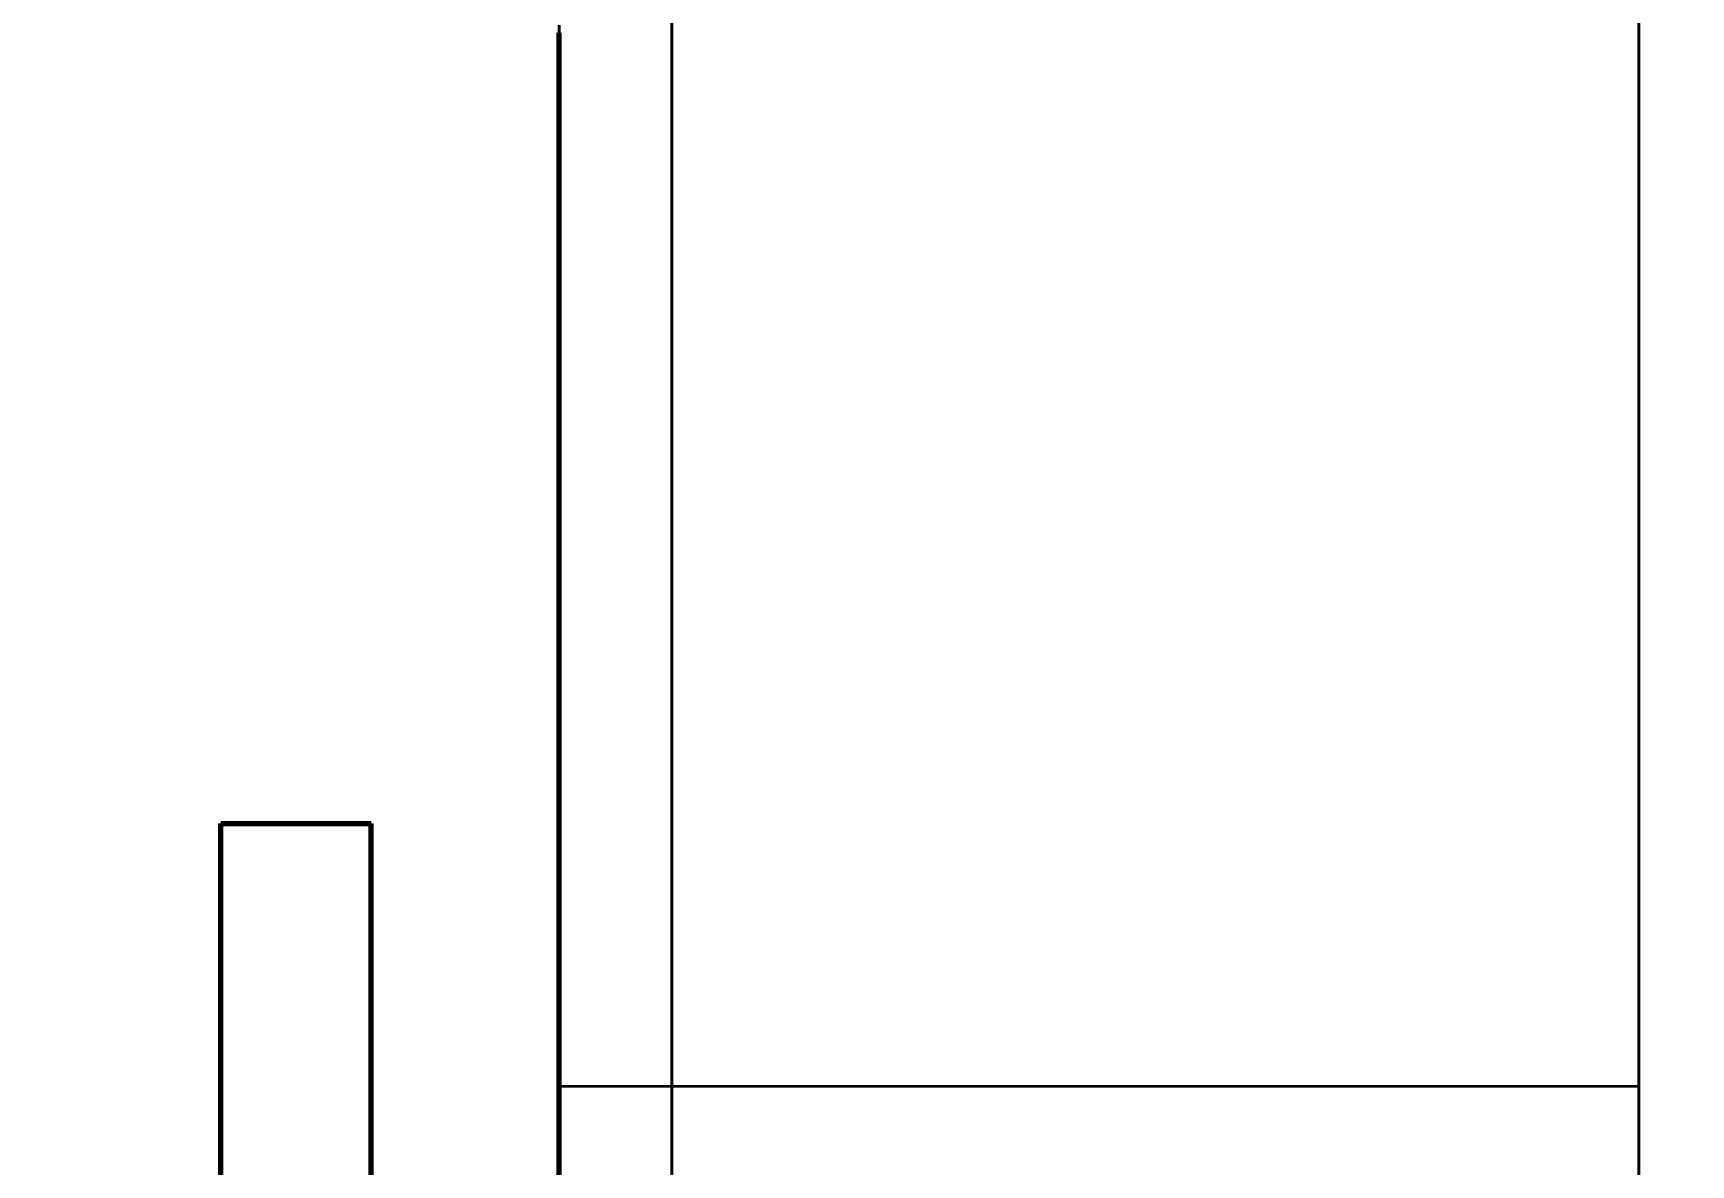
# Model space of a CAD drawing. Header units: millimetres. Extents: x 0 to 2382, y 0 to 420.
# Drawn here: x 132 to 136.413, y 236.761 to 239.774 of the extents above; entities that cross this region are included whole.
import ezdxf

# ---------------------------------------------------------------- set-up
doc = ezdxf.new("R2010")
doc.units = ezdxf.units.MM
doc.linetypes.add('IRAM-E-TRAZOS', pattern=[5, 4, -1])
for name, color, linetype, lineweight in [('01-VISIBLE', 7, 'CONTINUOUS', 70), ('02-OCULTA', 4, 'IRAM-E-TRAZOS', 35), ('04-COTA', 3, 'CONTINUOUS', 18)]:
    doc.layers.add(name, color=color, linetype=linetype, lineweight=lineweight)
doc.styles.add('ISO3098', font='isocpeur.ttf')
doc.dimstyles.new('FLAMA-IRAM', dxfattribs={"dimtxt": 3.5, "dimasz": 3.5, "dimexe": 2, "dimexo": 1.5, "dimgap": 1, "dimtad": 1, "dimdec": 1, "dimtxsty": 'ISO3098', "dimblk": 'IRAM_FLECHA', "dimblk1": 'IRAM_FLECHA', "dimblk2": 'IRAM_FLECHA', "dimcen": 2.5, "dimclrd": 256, "dimclre": 256, "dimclrt": 256, "dimazin": 3, "dimtfac": 1, "dimtmove": 0, "dimatfit": 3, "dimlwd": 18, "dimlwe": 18})

# ---------------------------------------------------------------- blocks, each defined once
blk = doc.blocks.new('IRAM_FLECHA')
blk.add_solid([(0, 0), (-1, 0.125), (-1, -0.125)])

msp = doc.modelspace()

# ---------------------------------------------------------------- linework, layer by layer
at = {"layer": '01-VISIBLE'}
for p, q in [((132.5, 236.55), (132.5, 237.67)), ((132.9, 236.55), (132.9, 237.67))]:
    msp.add_line(p, q, dxfattribs=at)
for points in [[(133.4, 236.7125), (133.4, 236.8), (133.4, 236.8875), (133.4, 236.975), (133.4, 237.0625), (133.4, 237.15), (133.4, 237.2375), (133.4, 237.325), (133.4, 237.4125), (133.4, 237.5), (133.4, 237.5875), (133.4, 237.675), (133.4, 237.7625), (133.4, 237.85), (133.4, 237.9375), (133.4, 238.025), (133.4, 238.1125), (133.4, 238.2), (133.4, 238.2875), (133.4, 238.375), (133.4, 238.4625), (133.4, 238.55), (133.4, 238.6375), (133.4, 238.725), (133.4, 238.8125), (133.4, 238.9), (133.4, 238.9875), (133.4, 239.075), (133.4, 239.1625), (133.4, 239.25), (133.4, 239.3375), (133.4, 239.425), (133.4, 239.5125), (133.4, 239.6), (133.4, 239.6875), (133.4, 239.775)], [(132.5, 237.67), (132.55, 237.67), (132.6, 237.67), (132.65, 237.67), (132.7, 237.67), (132.75, 237.67), (132.8, 237.67), (132.85, 237.67), (132.9, 237.67)]]:
    msp.add_lwpolyline(points, dxfattribs=at)
at = {"layer": '02-OCULTA'}
msp.add_line((136.275, 236.97), (133.4, 236.97), dxfattribs=at)
for points in [[(133.7, 236.728), (133.7, 236.79), (133.7, 236.852), (133.7, 236.914), (133.7, 236.976), (133.7, 237.038), (133.7, 237.1), (133.7, 237.162), (133.7, 237.224), (133.7, 237.286), (133.7, 237.348), (133.7, 237.41), (133.7, 237.472), (133.7, 237.534), (133.7, 237.596), (133.7, 237.658), (133.7, 237.72), (133.7, 237.782), (133.7, 237.844), (133.7, 237.906), (133.7, 237.968), (133.7, 238.03), (133.7, 238.092), (133.7, 238.154), (133.7, 238.216), (133.7, 238.278), (133.7, 238.34), (133.7, 238.402), (133.7, 238.464), (133.7, 238.526), (133.7, 238.588), (133.7, 238.65), (133.7, 238.712), (133.7, 238.774), (133.7, 238.836), (133.7, 238.898), (133.7, 238.96), (133.7, 239.022), (133.7, 239.084), (133.7, 239.146), (133.7, 239.208), (133.7, 239.27), (133.7, 239.332), (133.7, 239.394), (133.7, 239.456), (133.7, 239.518), (133.7, 239.58), (133.7, 239.642), (133.7, 239.704), (133.7, 239.766), (133.7, 239.828)], [(133.7, 239.828), (133.7, 239.766), (133.7, 239.704), (133.7, 239.642), (133.7, 239.58), (133.7, 239.518), (133.7, 239.456), (133.7, 239.394), (133.7, 239.332), (133.7, 239.27), (133.7, 239.208), (133.7, 239.146), (133.7, 239.084), (133.7, 239.022), (133.7, 238.96), (133.7, 238.898), (133.7, 238.836), (133.7, 238.774), (133.7, 238.712), (133.7, 238.65), (133.7, 238.588), (133.7, 238.526), (133.7, 238.464), (133.7, 238.402), (133.7, 238.34), (133.7, 238.278), (133.7, 238.216), (133.7, 238.154), (133.7, 238.092), (133.7, 238.03), (133.7, 237.968), (133.7, 237.906), (133.7, 237.844), (133.7, 237.782), (133.7, 237.72), (133.7, 237.658), (133.7, 237.596), (133.7, 237.534), (133.7, 237.472), (133.7, 237.41), (133.7, 237.348), (133.7, 237.286), (133.7, 237.224), (133.7, 237.162), (133.7, 237.1), (133.7, 237.038), (133.7, 236.976), (133.7, 236.914), (133.7, 236.852), (133.7, 236.79), (133.7, 236.728)], [(136.275, 236.728), (136.275, 236.79), (136.275, 236.852), (136.275, 236.914), (136.275, 236.976), (136.275, 237.038), (136.275, 237.1), (136.275, 237.162), (136.275, 237.224), (136.275, 237.286), (136.275, 237.348), (136.275, 237.41), (136.275, 237.472), (136.275, 237.534), (136.275, 237.596), (136.275, 237.658), (136.275, 237.72), (136.275, 237.782), (136.275, 237.844), (136.275, 237.906), (136.275, 237.968), (136.275, 238.03), (136.275, 238.092), (136.275, 238.154), (136.275, 238.216), (136.275, 238.278), (136.275, 238.34), (136.275, 238.402), (136.275, 238.464), (136.275, 238.526), (136.275, 238.588), (136.275, 238.65), (136.275, 238.712), (136.275, 238.774), (136.275, 238.836), (136.275, 238.898), (136.275, 238.96), (136.275, 239.022), (136.275, 239.084), (136.275, 239.146), (136.275, 239.208), (136.275, 239.27), (136.275, 239.332), (136.275, 239.394), (136.275, 239.456), (136.275, 239.518), (136.275, 239.58), (136.275, 239.642), (136.275, 239.704), (136.275, 239.766), (136.275, 239.828)], [(136.275, 239.828), (136.275, 239.766), (136.275, 239.704), (136.275, 239.642), (136.275, 239.58), (136.275, 239.518), (136.275, 239.456), (136.275, 239.394), (136.275, 239.332), (136.275, 239.27), (136.275, 239.208), (136.275, 239.146), (136.275, 239.084), (136.275, 239.022), (136.275, 238.96), (136.275, 238.898), (136.275, 238.836), (136.275, 238.774), (136.275, 238.712), (136.275, 238.65), (136.275, 238.588), (136.275, 238.526), (136.275, 238.464), (136.275, 238.402), (136.275, 238.34), (136.275, 238.278), (136.275, 238.216), (136.275, 238.154), (136.275, 238.092), (136.275, 238.03), (136.275, 237.968), (136.275, 237.906), (136.275, 237.844), (136.275, 237.782), (136.275, 237.72), (136.275, 237.658), (136.275, 237.596), (136.275, 237.534), (136.275, 237.472), (136.275, 237.41), (136.275, 237.348), (136.275, 237.286), (136.275, 237.224), (136.275, 237.162), (136.275, 237.1), (136.275, 237.038), (136.275, 236.976), (136.275, 236.914), (136.275, 236.852), (136.275, 236.79), (136.275, 236.728)], [(133.4, 236.709), (133.4, 236.772), (133.4, 236.835), (133.4, 236.898), (133.4, 236.961), (133.4, 237.024), (133.4, 237.087), (133.4, 237.15), (133.4, 237.213), (133.4, 237.276), (133.4, 237.339), (133.4, 237.402), (133.4, 237.465), (133.4, 237.528), (133.4, 237.591), (133.4, 237.654), (133.4, 237.717), (133.4, 237.78), (133.4, 237.843), (133.4, 237.906), (133.4, 237.969), (133.4, 238.032), (133.4, 238.095), (133.4, 238.158), (133.4, 238.221), (133.4, 238.284), (133.4, 238.347), (133.4, 238.41), (133.4, 238.473), (133.4, 238.536), (133.4, 238.599), (133.4, 238.662), (133.4, 238.725), (133.4, 238.788), (133.4, 238.851), (133.4, 238.914), (133.4, 238.977), (133.4, 239.04), (133.4, 239.103), (133.4, 239.166), (133.4, 239.229), (133.4, 239.292), (133.4, 239.355), (133.4, 239.418), (133.4, 239.481), (133.4, 239.544), (133.4, 239.607), (133.4, 239.67), (133.4, 239.733), (133.4, 239.796)], [(133.4, 239.796), (133.4, 239.733), (133.4, 239.67), (133.4, 239.607), (133.4, 239.544), (133.4, 239.481), (133.4, 239.418), (133.4, 239.355), (133.4, 239.292), (133.4, 239.229), (133.4, 239.166), (133.4, 239.103), (133.4, 239.04), (133.4, 238.977), (133.4, 238.914), (133.4, 238.851), (133.4, 238.788), (133.4, 238.725), (133.4, 238.662), (133.4, 238.599), (133.4, 238.536), (133.4, 238.473), (133.4, 238.41), (133.4, 238.347), (133.4, 238.284), (133.4, 238.221), (133.4, 238.158), (133.4, 238.095), (133.4, 238.032), (133.4, 237.969), (133.4, 237.906), (133.4, 237.843), (133.4, 237.78), (133.4, 237.717), (133.4, 237.654), (133.4, 237.591), (133.4, 237.528), (133.4, 237.465), (133.4, 237.402), (133.4, 237.339), (133.4, 237.276), (133.4, 237.213), (133.4, 237.15), (133.4, 237.087), (133.4, 237.024), (133.4, 236.961), (133.4, 236.898), (133.4, 236.835), (133.4, 236.772), (133.4, 236.709)], [(133.7, 236.709), (133.7, 236.772), (133.7, 236.835), (133.7, 236.898), (133.7, 236.961), (133.7, 237.024), (133.7, 237.087), (133.7, 237.15), (133.7, 237.213), (133.7, 237.276), (133.7, 237.339), (133.7, 237.402), (133.7, 237.465), (133.7, 237.528), (133.7, 237.591), (133.7, 237.654), (133.7, 237.717), (133.7, 237.78), (133.7, 237.843), (133.7, 237.906), (133.7, 237.969), (133.7, 238.032), (133.7, 238.095), (133.7, 238.158), (133.7, 238.221), (133.7, 238.284), (133.7, 238.347), (133.7, 238.41), (133.7, 238.473), (133.7, 238.536), (133.7, 238.599), (133.7, 238.662), (133.7, 238.725), (133.7, 238.788), (133.7, 238.851), (133.7, 238.914), (133.7, 238.977), (133.7, 239.04), (133.7, 239.103), (133.7, 239.166), (133.7, 239.229), (133.7, 239.292), (133.7, 239.355), (133.7, 239.418), (133.7, 239.481), (133.7, 239.544), (133.7, 239.607), (133.7, 239.67), (133.7, 239.733), (133.7, 239.796)], [(133.7, 239.796), (133.7, 239.733), (133.7, 239.67), (133.7, 239.607), (133.7, 239.544), (133.7, 239.481), (133.7, 239.418), (133.7, 239.355), (133.7, 239.292), (133.7, 239.229), (133.7, 239.166), (133.7, 239.103), (133.7, 239.04), (133.7, 238.977), (133.7, 238.914), (133.7, 238.851), (133.7, 238.788), (133.7, 238.725), (133.7, 238.662), (133.7, 238.599), (133.7, 238.536), (133.7, 238.473), (133.7, 238.41), (133.7, 238.347), (133.7, 238.284), (133.7, 238.221), (133.7, 238.158), (133.7, 238.095), (133.7, 238.032), (133.7, 237.969), (133.7, 237.906), (133.7, 237.843), (133.7, 237.78), (133.7, 237.717), (133.7, 237.654), (133.7, 237.591), (133.7, 237.528), (133.7, 237.465), (133.7, 237.402), (133.7, 237.339), (133.7, 237.276), (133.7, 237.213), (133.7, 237.15), (133.7, 237.087), (133.7, 237.024), (133.7, 236.961), (133.7, 236.898), (133.7, 236.835), (133.7, 236.772), (133.7, 236.709)], [(133.4, 239.775), (133.4, 239.6875), (133.4, 239.6), (133.4, 239.5125), (133.4, 239.425), (133.4, 239.3375), (133.4, 239.25), (133.4, 239.1625), (133.4, 239.075), (133.4, 238.9875), (133.4, 238.9), (133.4, 238.8125), (133.4, 238.725), (133.4, 238.6375), (133.4, 238.55), (133.4, 238.4625), (133.4, 238.375), (133.4, 238.2875), (133.4, 238.2), (133.4, 238.1125), (133.4, 238.025), (133.4, 237.9375), (133.4, 237.85), (133.4, 237.7625), (133.4, 237.675), (133.4, 237.5875), (133.4, 237.5), (133.4, 237.4125), (133.4, 237.325), (133.4, 237.2375), (133.4, 237.15), (133.4, 237.0625), (133.4, 236.975), (133.4, 236.8875), (133.4, 236.8), (133.4, 236.7125)], [(132.9, 237.67), (132.85, 237.67), (132.8, 237.67), (132.75, 237.67), (132.7, 237.67), (132.65, 237.67), (132.6, 237.67), (132.55, 237.67), (132.5, 237.67)], [(133.4, 236.7183), (133.4, 236.7686), (133.4, 236.819), (133.4, 236.8693), (133.4, 236.9197), (133.4, 236.97)], [(133.4, 236.97), (133.4, 236.9197), (133.4, 236.8693), (133.4, 236.819), (133.4, 236.7686), (133.4, 236.7183)], [(136.275, 236.7183), (136.275, 236.7686), (136.275, 236.819), (136.275, 236.8693), (136.275, 236.9197), (136.275, 236.97)], [(136.275, 236.97), (136.275, 236.9197), (136.275, 236.8693), (136.275, 236.819), (136.275, 236.7686), (136.275, 236.7183)]]:
    msp.add_lwpolyline(points, dxfattribs=at)

# ---------------------------------------------------------------- dimensions: what is measured, and where the dimension line sits
at = {"layer": '04-COTA'}
msp.add_linear_dim(base=(121, 216.5), p1=(140, 216.5), p2=(156.5, 313.7382), angle=90, dimstyle='FLAMA-IRAM', override={"dimlfac": 10}, dxfattribs=at).render()

doc.saveas('drawing.dxf')
